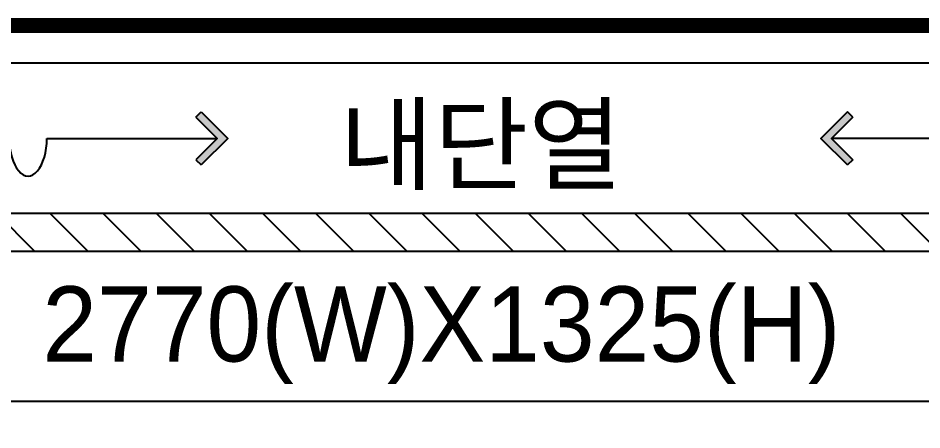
# Model space of a CAD drawing. Header units: inches. Extents: x -53835 to 52744, y -79586 to -50910.
# Drawn here: x 4675 to 5877, y -64615 to -64067 of the extents above; entities that cross this region are included whole.
import ezdxf

# ---------------------------------------------------------------- set-up
doc = ezdxf.new("R2010")
doc.units = ezdxf.units.IN
doc.header["$LTSCALE"] = 50
doc.header["$MEASUREMENT"] = 0
doc.linetypes.add('HID', pattern=[2.5, 1.5, -1])
for name, color, linetype in [('0-ELC TEXT', 7, 'Continuous'), ('01. F-소품', 3, 'Continuous'), ('06-LIGHT', 4, 'Continuous'), ('07-DIM WAL', 5, 'Continuous'), ('3.기호.계단선', 30, 'Continuous'), ('도면층4', 4, 'Continuous')]:
    doc.layers.add(name, color=color, linetype=linetype)
doc.styles.add('스타일1', font='HY울릉도M.TTF')
doc.styles.add('코레일둥고', font='Korail_Round_Gothic_Medium.ttf')
doc.dimstyles.new('50', dxfattribs={"dimscale": 50, "dimtxt": 2.5, "dimasz": 2.5, "dimexe": 1.25, "dimexo": 2, "dimtad": 1, "dimtxsty": '스타일1', "dimblk": 'DOTSMALL', "dimcen": 2.5, "dimclrd": 1, "dimclre": 1, "dimclrt": 2, "dimadec": 0, "dimazin": 0, "dimtfac": 1, "dimtix": 1, "dimtmove": 0, "dimatfit": 3, "dimldrblk": 'DOTSMALL', "dimfxl": 1.25, "dimarcsym": 0})

# ---------------------------------------------------------------- blocks, each defined once
blk = doc.blocks.new('vudauseh')
at = {"layer": '도면층4'}
blk.add_lwpolyline([(-37665, -65805.2), (-40275, -65805.2), (-40275, -65605.2), (-37665, -65605.2)], close=True, dxfattribs=at)
at = {"layer": '0-ELC TEXT', "style": '코레일둥고'}
blk.add_text('2770(W)X1325(H)', height=100, dxfattribs=at).set_placement((-39555.9, -65752))
blk = doc.blocks.new('_DOTSMALL')
at = {"color": 0, "linetype": 'ByBlock', "const_width": 0.5}
blk.add_lwpolyline([(-0.0625, 0, 1), (0.0625, 0, 1)], format="xyb", close=True, dxfattribs=at)
blk = doc.blocks.new('*D175')
at = {"layer": '07-DIM WAL', "color": 1, "lineweight": -2, "transparency": 16777216}
for p, q in [((3988.6, -64477), (3988.6, -65822)), ((7428.6, -64477), (7428.6, -65822)), ((7428.6, -65759.5), (3988.6, -65759.5))]:
    blk.add_line(p, q, dxfattribs=at)
at = {"layer": 'Defpoints', "color": 0, "transparency": 16777216}
for p in [(3988.6, -64377), (7428.6, -64377), (3988.6, -65759.5)]:
    blk.add_point(p, dxfattribs=at)
at = {"layer": '07-DIM WAL', "color": 1, "lineweight": -2, "transparency": 16777216, "xscale": 125, "yscale": 125, "zscale": 125, "rotation": 180}
blk.add_blockref('_DOTSMALL', (3988.6, -65759.5), dxfattribs=at)
at = {"layer": '07-DIM WAL', "color": 1, "lineweight": -2, "transparency": 16777216, "xscale": 125, "yscale": 125, "zscale": 125}
blk.add_blockref('_DOTSMALL', (7428.6, -65759.5), dxfattribs=at)
at = {"layer": '07-DIM WAL', "color": 2, "transparency": 16777216, "insert": (5708.6, -65663.3), "char_height": 125, "attachment_point": 5, "style": '스타일1'}
blk.add_mtext('3440', dxfattribs=at)
blk = doc.blocks.new('FFSFDF')
at = {"layer": '01. F-소품'}
blk.add_hatch(color=8, dxfattribs=at).paths.add_polyline_path([(1567672.9, 1746751.1), (1567679.9, 1746744.1), (1567715.3, 1746779.4), (1567679.9, 1746814.8), (1567672.9, 1746807.7), (1567701.2, 1746779.4)])
at = {"layer": '01. F-소품', "color": 8}
for p, q in [((1567672.9, 1746807.7), (1567679.9, 1746814.8)), ((1567474.8, 1746779.4), (1567701.2, 1746779.4)), ((1567672.9, 1746751.1), (1567679.9, 1746744.1))]:
    blk.add_line(p, q, dxfattribs=at)
for points in [[(1567679.9, 1746814.8), (1567715.3, 1746779.4), (1567679.9, 1746744.1)], [(1567672.9, 1746807.7), (1567701.2, 1746779.4), (1567672.9, 1746751.1)]]:
    blk.add_lwpolyline(points, dxfattribs=at)
for centre, start_param, end_param in [((1566799.8, 1746779.4), 1.570796, 4.712389), ((1566899.8, 1746779.4), 1.570796, 4.712389), ((1566999.8, 1746779.4), 1.570796, 4.712389), ((1567099.8, 1746779.4), 1.570796, 4.712389), ((1567199.8, 1746779.4), 1.570796, 4.712389), ((1567299.8, 1746779.4), 1.570796, 4.712389), ((1567399.8, 1746779.4), 1.570796, 4.712389), ((1566749.8, 1746779.4), 6.283185, 7.853982), ((1566849.8, 1746779.4), 4.712389, 7.853982), ((1566949.8, 1746779.4), 4.712389, 7.853982), ((1567049.8, 1746779.4), 4.712389, 7.853982), ((1567149.8, 1746779.4), 4.712389, 7.853982), ((1567249.8, 1746779.4), 4.712389, 7.853982), ((1567349.8, 1746779.4), 4.712389, 7.853982), ((1567449.8, 1746779.4), 4.712389, 7.853982)]:
    blk.add_ellipse(centre, major_axis=(0, -50), ratio=0.5, start_param=start_param, end_param=end_param, dxfattribs=at)

msp = doc.modelspace()

# ---------------------------------------------------------------- hatches: boundary and pattern name
at = {"layer": '3.기호.계단선'}
h = msp.add_hatch(dxfattribs=at)
h.set_pattern_fill('_USER', color=256, scale=50, angle=135, pattern_type=0)
h.set_pattern_definition([(135, (0, 0), (-35.35534, -35.35534), [])])
h.paths.add_polyline_path([(6708.631, -64327.002), (3988.631, -64327.002), (3988.631, -64377.002), (6708.631, -64377.002)])

# ---------------------------------------------------------------- linework, layer by layer
at = {"layer": '06-LIGHT', "color": 10, "linetype": 'HID', "const_width": 20}
msp.add_lwpolyline([(6708.631, -64077.002), (3988.631, -64077.002)], dxfattribs=at)
at = {"layer": '06-LIGHT'}
msp.add_lwpolyline([(6708.631, -64327.002), (6708.631, -64127.002), (3988.631, -64127.002)], dxfattribs=at)
at = {"layer": '3.기호.계단선'}
msp.add_lwpolyline([(6708.631, -64327.002), (3988.631, -64327.002), (3988.631, -64377.002), (6708.631, -64377.002)], close=True, dxfattribs=at)

# ---------------------------------------------------------------- block references
msp.add_blockref('vudauseh', (44263.598, 1228.239))
at = {"color": 0}
msp.add_blockref('FFSFDF', (-1562761.132, -1811006.431), dxfattribs=at)
at = {"color": 0, "xscale": -1}
msp.add_blockref('FFSFDF', (1573458.394, -1811006.431), dxfattribs=at)

# ---------------------------------------------------------------- texts
at = {"layer": '3.기호.계단선', "style": '코레일둥고'}
msp.add_text('내단열', height=100, dxfattribs=at).set_placement((5102.749, -64284.896))

# ---------------------------------------------------------------- dimensions: what is measured, and where the dimension line sits
at = {"layer": '07-DIM WAL'}
dim = msp.add_linear_dim(base=(3988.631, -65759.502), p1=(7428.631, -64377.002), p2=(3988.631, -64377.002), angle=180, dimstyle='50', dxfattribs=at)
dim.commit()
dim.dimension.update_dxf_attribs({"geometry": '*D175', "text_midpoint": (5708.631, -65663.255)})

doc.saveas('drawing.dxf')
